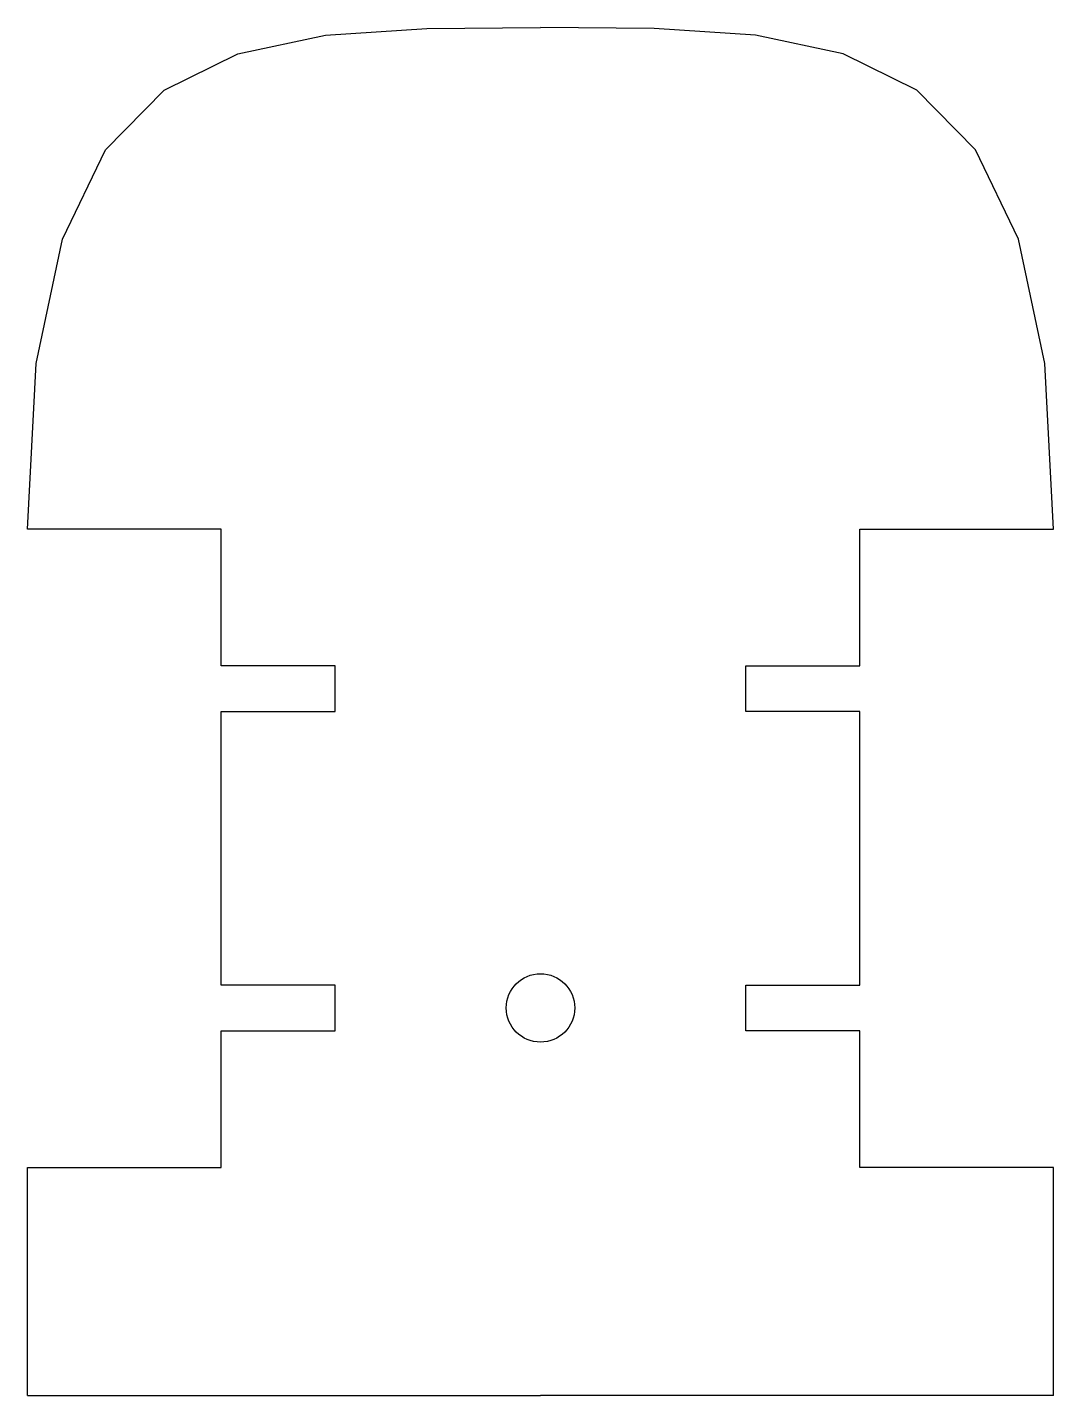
# Model space of a CAD drawing. Extents: x -22.5 to 22.5, y 0 to 60.
import ezdxf

# ---------------------------------------------------------------- set-up
doc = ezdxf.new("R2010")
doc.units = 0
doc.layers.get('0').update_dxf_attribs({"linetype": 'continuous'})

# ---------------------------------------------------------------- blocks, each defined once
blk = doc.blocks.new('SKETCH013')
at = {"color": 7}
for p, q in [((-14, 38), (-22.5, 38)), ((-14, 32), (-14, 38)), ((14, 32), (14, 38)), ((14, 38), (22.5, 38)), ((-9, 32), (-14, 32)), ((-9, 30), (-9, 32)), ((9, 30), (9, 32)), ((9, 32), (14, 32)), ((-14, 30), (-9, 30)), ((-14, 18), (-14, 30)), ((14, 30), (9, 30)), ((14, 18), (14, 30)), ((-9, 18), (-14, 18)), ((-9, 16), (-9, 18)), ((9, 16), (9, 18)), ((9, 18), (14, 18)), ((-14, 16), (-9, 16)), ((-14, 10), (-14, 16)), ((14, 16), (9, 16)), ((14, 10), (14, 16)), ((-22.5, 10), (-14, 10)), ((-22.5, 0), (-22.5, 10)), ((22.5, 10), (14, 10)), ((22.5, 0), (22.5, 10)), ((-22.5, 0), (0, 0)), ((22.5, 0), (0, 0))]:
    blk.add_line(p, q, dxfattribs=at)
for points in [[(-22.5, 38), (-22.107, 45.262), (-20.953, 50.719), (-19.072, 54.629), (-16.5, 57.25), (-13.271, 58.84), (-9.422, 59.656), (-4.986, 59.957), (0, 60)], [(22.5, 38), (22.107, 45.262), (20.953, 50.719), (19.072, 54.629), (16.5, 57.25), (13.271, 58.84), (9.422, 59.656), (4.986, 59.957), (0, 60)]]:
    blk.add_lwpolyline(points, dxfattribs=at)
blk.add_circle((0, 17), 1.5, dxfattribs=at)

msp = doc.modelspace()

# ---------------------------------------------------------------- block references
at = {"color": 7}
msp.add_blockref('SKETCH013', (0, 0), dxfattribs=at)

doc.saveas('drawing.dxf')
